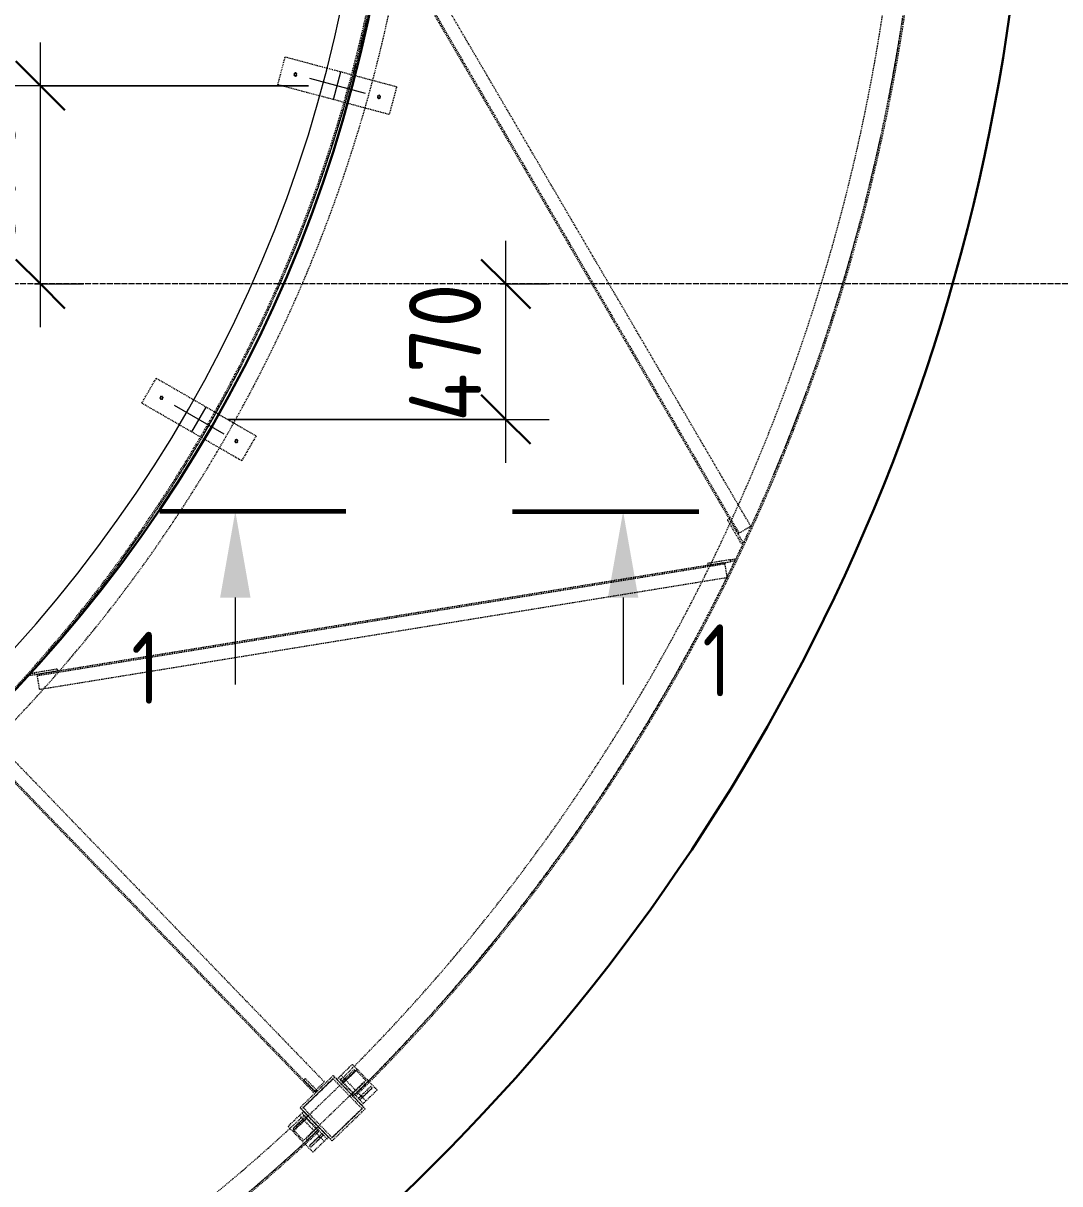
# Model space of a CAD drawing. Header units: millimetres. Extents: x 44859 to 70796, y 2088 to 13060.
# Drawn here: x 62756 to 66352, y 6389 to 10414 of the extents above; entities that cross this region are included whole.
import ezdxf

# ---------------------------------------------------------------- set-up
doc = ezdxf.new("R2010")
doc.units = ezdxf.units.MM
doc.linetypes.add('01 Штриховая _4 мм_', pattern=[6, 3.5, -2.5])
doc.linetypes.add('02 Штрихпунктирная _20 мм_', pattern=[25, 20, -2.5, 0, -2.5])
for name, color, linetype, lineweight in [('AA_Dim', 7, 'Continuous', 9), ('AA_Dim-100', 7, 'Continuous', 9), ('AA_Linii', 7, 'Continuous', 9), ('AA_Vinoska', 7, 'Continuous', 9), ('AF_Balki', 7, 'Continuous', 20), ('KR_Colonna_KG', 7, 'Continuous', 18), ('KR_Detal', 7, 'Continuous', 18), ('Оси', 7, 'Continuous', 9)]:
    doc.layers.add(name, color=color, linetype=linetype, lineweight=lineweight)
doc.styles.add('ISOCPEUR_4', font='isocpeur.TTF', dxfattribs={"width": 0.9, "height": 250})
doc.styles.add('ISOCPEUR_6', font='isocpeur.TTF', dxfattribs={"width": 0.8, "height": 2.5})
doc.dimstyles.new('05_Округл_5мм__прозр_', dxfattribs={"dimscale": 304.8, "dimtxt": 250.688742, "dimasz": 0.557743, "dimexe": 0.492126, "dimexo": 0.328084, "dimgap": 0.032808, "dimtad": 1, "dimdec": 0, "dimrnd": 5, "dimdsep": 46, "dimtxsty": 'ISOCPEUR_4', "dimblk1": 'OBLIQUE', "dimblk2": 'OBLIQUE', "dimsah": 1, "dimcen": 0.09, "dimdle": 0.492126, "dimazin": 0, "dimtfac": 1, "dimtdec": 4, "dimtix": 1, "dimtmove": 0, "dimatfit": 3, "dimfxl": 1, "dimtvp": 1, "dimtolj": 1, "dimtzin": 0, "dimlwd": 18, "dimlwe": 18, "dimarcsym": 2})

# ---------------------------------------------------------------- blocks, each defined once
blk = doc.blocks.new('252_Уголок равнополочный _НесКаркас_Балка_ - L 75x8-4030807-Схема расположения плиты покрытия входной группы')
at = {"layer": 'AF_Balki', "linetype": '01 Штриховая _4 мм_', "lineweight": 18}
for p, q in [((45241.1, 6588.2), (45295.1, 6640.3)), ((45280.3, 6626), (45366.4, 6536.8)), ((45375.4, 6545.5), (45289.3, 6634.7)), ((45381.2, 6551.1), (45295.1, 6640.3)), ((45327.2, 6499), (45241.1, 6588.2)), ((45381.2, 6551.1), (45327.2, 6499))]:
    blk.add_line(p, q, dxfattribs=at)
blk = doc.blocks.new('354_Прокат Лист _НесКаркас_РабПлоск_ - 354_Прокат Лист _НесКаркас_РабПлоск_-3860558-Схема расположения плиты покрытия входной группы')
at = {"layer": 'AF_Balki', "linetype": '01 Штриховая _4 мм_', "lineweight": 18}
for p, q in [((40863.1, 6541.3), (40863.1, 6548.3)), ((40863.1, 6548.3), (40878.1, 6548.3)), ((40923.1, 6548.3), (40863.1, 6548.3)), ((40878.1, 6541.3), (40863.1, 6541.3)), ((40863.1, 6541.3), (40923.1, 6541.3)), ((40878.1, 6548.3), (40923.1, 6548.3)), ((40878.1, 6548.3), (40878.1, 6541.3)), ((40878.1, 6541.3), (40923.1, 6541.3)), ((40923.1, 6541.3), (40923.1, 6548.3))]:
    blk.add_line(p, q, dxfattribs=at)
blk = doc.blocks.new('354_Прокат Лист _НесКаркас_РабПлоск_ - 354_Прокат Лист _НесКаркас_РабПлоск_-3860851-Схема расположения плиты покрытия входной группы')
at = {"layer": 'AF_Balki', "linetype": '01 Штриховая _4 мм_', "lineweight": 18}
for p, q in [((40855.1, 6582.4), (40855.1, 6589.4)), ((40855.1, 6589.4), (40915.1, 6589.4)), ((40855.1, 6582.4), (40915.1, 6582.4)), ((40915.1, 6589.4), (40915.1, 6582.4))]:
    blk.add_line(p, q, dxfattribs=at)
blk = doc.blocks.new('354_Прокат Лист _НесКаркас_РабПлоск_ - 354_Прокат Лист _НесКаркас_РабПлоск_-3861185-Схема расположения плиты покрытия входной группы')
at = {"layer": 'AF_Balki', "linetype": '01 Штриховая _4 мм_', "lineweight": 18}
for p, q in [((-30, -72.5), (-30, 72.5)), ((-30, 72.5), (130, 72.5)), ((130, 72.5), (130, -72.5)), ((130, -72.5), (-30, -72.5))]:
    blk.add_line(p, q, dxfattribs=at)
blk = doc.blocks.new('354_Прокат Лист _НесКаркас_РабПлоск_ - 354_Прокат Лист _НесКаркас_РабПлоск_-3861513-Схема расположения плиты покрытия входной группы')
at = {"layer": 'AF_Balki', "linetype": '01 Штриховая _4 мм_', "lineweight": 18}
for p, q in [((-100, -25), (-100, 25)), ((-100, 25), (200, 25)), ((200, 25), (200, -25)), ((200, -25), (-100, -25))]:
    blk.add_line(p, q, dxfattribs=at)
blk = doc.blocks.new('252_Уголок равнополочный _НесКаркас_Балка_ - L 75x8-4030808-Схема расположения плиты покрытия входной группы')
at = {"layer": 'AF_Balki', "linetype": '01 Штриховая _4 мм_', "lineweight": 18}
for p, q in [((45410.1, 6751.4), (45464.1, 6803.5)), ((45464.1, 6803.5), (45550.2, 6714.3)), ((45424.9, 6765.6), (45511, 6676.4)), ((45410.1, 6751.4), (45496.3, 6662.2)), ((45415.9, 6757), (45502, 6667.8)), ((45550.2, 6714.3), (45496.3, 6662.2))]:
    blk.add_line(p, q, dxfattribs=at)
blk = doc.blocks.new('354_Прокат Лист _НесКаркас_РабПлоск_ - 354_Прокат Лист _НесКаркас_РабПлоск_-3861661-Схема расположения плиты покрытия входной группы')
at = {"layer": 'AF_Balki', "linetype": '01 Штриховая _4 мм_', "lineweight": 18}
for p, q in [((40687.1, 6548.3), (40627.1, 6548.3)), ((40627.1, 6548.3), (40627.1, 6541.3)), ((40627.1, 6548.3), (40672.1, 6548.3)), ((40627.1, 6541.3), (40672.1, 6541.3)), ((40627.1, 6541.3), (40687.1, 6541.3)), ((40672.1, 6548.3), (40687.1, 6548.3)), ((40672.1, 6541.3), (40672.1, 6548.3)), ((40687.1, 6541.3), (40672.1, 6541.3)), ((40687.1, 6548.3), (40687.1, 6541.3))]:
    blk.add_line(p, q, dxfattribs=at)
blk = doc.blocks.new('354_Прокат Лист _НесКаркас_РабПлоск_ - 354_Прокат Лист _НесКаркас_РабПлоск_-3863172-Схема расположения плиты покрытия входной группы')
at = {"layer": 'AF_Balki', "linetype": '01 Штриховая _4 мм_', "lineweight": 18}
for p, q in [((40635.1, 6582.4), (40635.1, 6589.4)), ((40635.1, 6589.4), (40695.1, 6589.4)), ((40635.1, 6582.4), (40695.1, 6582.4)), ((40695.1, 6589.4), (40695.1, 6582.4))]:
    blk.add_line(p, q, dxfattribs=at)
blk = doc.blocks.new('354_Прокат Лист _НесКаркас_РабПлоск_ - 354_Прокат Лист _НесКаркас_РабПлоск_-3863452-Схема расположения плиты покрытия входной группы')
at = {"layer": 'AF_Balki', "linetype": '01 Штриховая _4 мм_', "lineweight": 18}
for p, q in [((40771.6, 6505.8), (40778.6, 6505.8)), ((40771.6, 6445.8), (40771.6, 6505.8)), ((40778.6, 6445.8), (40778.6, 6505.8)), ((40778.6, 6445.8), (40771.6, 6445.8))]:
    blk.add_line(p, q, dxfattribs=at)
blk = doc.blocks.new('252_Швеллер полки параллельные _НесКаркас_Балка_ - 12П-4066183-Схема расположения плиты покрытия входной группы')
at = {"layer": 'AF_Balki', "linetype": '01 Штриховая _4 мм_', "lineweight": 18}
for p, q in [((-809.9, 15.4), (-809.9, -36.6)), ((-809.9, 15.4), (814.5, 15.4)), ((814.5, 10.6), (-809.9, 10.6)), ((814.5, -36.6), (814.5, 15.4)), ((-809.9, -36.6), (814.5, -36.6))]:
    blk.add_line(p, q, dxfattribs=at)
blk = doc.blocks.new('252_Швеллер полки параллельные _НесКаркас_Балка_ - 12П-4037930-Схема расположения плиты покрытия входной группы')
at = {"layer": 'AF_Balki', "linetype": '01 Штриховая _4 мм_', "lineweight": 18}
for p, q in [((-1179.8, -36.6), (-1179.8, 15.4)), ((1235.9, 15.4), (-1179.8, 15.4)), ((1235.9, 10.6), (-1179.8, 10.6)), ((1235.9, 15.4), (1235.9, -36.6)), ((-1179.8, -36.6), (1235.9, -36.6))]:
    blk.add_line(p, q, dxfattribs=at)
blk = doc.blocks.new('252_Швеллер полки параллельные _НесКаркас_Балка_ - 12П-4037931-Схема расположения плиты покрытия входной группы')
at = {"layer": 'AF_Balki', "linetype": '01 Штриховая _4 мм_', "lineweight": 18}
for p, q in [((-1226.4, -36.6), (-1226.4, 15.4)), ((1203.1, 15.4), (-1226.4, 15.4)), ((1203.1, 10.6), (-1226.4, 10.6)), ((1203.1, 15.4), (1203.1, -36.6)), ((-1226.4, -36.6), (1203.1, -36.6))]:
    blk.add_line(p, q, dxfattribs=at)
blk = doc.blocks.new('354_Прокат Лист _НесКаркас_РабПлоск_ - 354_Прокат Лист _НесКаркас_РабПлоск_-3872593-Схема расположения плиты покрытия входной группы')
at = {"layer": 'AF_Balki', "linetype": '01 Штриховая _4 мм_', "lineweight": 18}
for p, q in [((46765.1, 8691.6), (46771.2, 8695.1)), ((46771.2, 8695.1), (46811.6, 8626.1)), ((46765.1, 8691.6), (46805.5, 8622.5)), ((46805.5, 8622.5), (46811.6, 8626.1)), ((46813.1, 8609.6), (46805.5, 8622.5)), ((46811.6, 8626.1), (46819.1, 8613.1)), ((46819.1, 8613.1), (46813.1, 8609.6))]:
    blk.add_line(p, q, dxfattribs=at)
blk = doc.blocks.new('354_Прокат Лист _НесКаркас_РабПлоск_ - 354_Прокат Лист _НесКаркас_РабПлоск_-V1-Схема расположения плиты покрытия входной группы')
at = {"layer": 'AF_Balki', "linetype": '01 Штриховая _4 мм_', "lineweight": 18}
for p, q in [((45570.5, 10733.4), (45576.6, 10736.9)), ((45578.1, 10720.4), (45570.5, 10733.4)), ((45576.6, 10736.9), (45584.1, 10724)), ((45584.1, 10724), (45578.1, 10720.4)), ((45578.1, 10720.4), (45618.5, 10651.4)), ((45624.5, 10654.9), (45584.1, 10724)), ((45624.5, 10654.9), (45618.5, 10651.4))]:
    blk.add_line(p, q, dxfattribs=at)
blk = doc.blocks.new('252_Швеллер полки параллельные _НесКаркас_Балка_ - 20П-4066187-Схема расположения плиты покрытия входной группы')
at = {"layer": 'AF_Balki', "linetype": '01 Штриховая _4 мм_', "lineweight": 18}
blk.add_line((-24.2, -20.7), (-23.9, 55.3), dxfattribs=at)
for radius, start, end in [(6603.8, 269.79264, 309.28044), (6674.6, 269.79264, 309.28044), (6679.8, 269.79264, 309.28044), (6674.6, 305.80092, 306.6119), (6674.6, 303.97235, 305.70864), (6674.6, 302.96194, 303.94718), (6674.6, 301.30415, 302.90657), (6674.6, 300.23422, 301.27339), (6674.6, 298.62231, 300.19467), (6674.6, 297.54359, 298.58276), (6674.6, 295.91041, 297.51282), (6674.6, 294.8698, 295.85504), (6674.6, 293.10834, 294.84463), (6674.6, 292.20507, 293.01605), (6674.6, 289.67496, 292.18377), (6674.6, 286.88931, 289.39812), (6674.6, 284.22845, 285.96474), (6674.6, 286.05702, 286.86801), (6674.6, 283.21804, 284.20328), (6674.6, 281.56025, 283.16267), (6674.6, 278.87841, 280.45077), (6674.6, 280.49032, 281.52949), (6674.6, 276.16651, 277.76893), (6674.6, 277.79969, 278.83886), (6674.6, 273.36444, 275.10073), (6674.6, 275.1259, 276.11114), (6674.6, 269.93106, 272.43987), (6674.6, 272.46117, 273.27216)]:
    blk.add_arc((0, 6659.1), radius, start, end, dxfattribs=at)
blk = doc.blocks.new('252_Швеллер полки параллельные _НесКаркас_Балка_ - 20П-4066188-Схема расположения плиты покрытия входной группы')
at = {"layer": 'AF_Balki', "linetype": '01 Штриховая _4 мм_', "lineweight": 18}
for p, q in [((4462.6, 1791.3), (4513.9, 1735.2)), ((11.6, -20.7), (11.4, 55.3))]:
    blk.add_line(p, q, dxfattribs=at)
for radius, start, end in [(6603.8, 270.09934, 312.51267), (6674.6, 270.09934, 312.51267), (6679.8, 270.09934, 312.51267), (6674.6, 309.85, 312.36596), (6674.6, 309.01331, 309.82903), (6674.6, 307.17464, 308.9155), (6674.6, 306.15513, 307.15019), (6674.6, 304.49367, 306.09645), (6674.6, 303.4095, 304.46433), (6674.6, 301.80285, 303.36758), (6674.6, 300.70138, 301.76617), (6674.6, 299.0923, 300.66878), (6674.6, 298.01031, 299.0434), (6674.6, 296.33244, 297.98363), (6674.6, 295.32839, 296.25908), (6674.6, 293.37526, 295.30582), (6674.6, 292.65198, 293.22855), (6674.6, 289.9796, 292.63241), (6674.6, 289.38346, 289.96004), (6674.6, 287.30619, 289.23675), (6674.6, 286.35293, 287.28362), (6674.6, 284.62839, 286.27958), (6674.6, 281.94324, 283.51971), (6674.6, 283.56862, 284.60171), (6674.6, 280.84585, 281.91063), (6674.6, 279.24443, 280.80917), (6674.6, 276.51557, 278.11834), (6674.6, 278.14769, 279.20251), (6674.6, 273.69651, 275.43737), (6674.6, 275.46183, 276.45688), (6674.6, 270.24605, 272.76202), (6674.6, 272.78298, 273.5987)]:
    blk.add_arc((0, 6659.1), radius, start, end, dxfattribs=at)
blk = doc.blocks.new('252_Швеллер полки параллельные _НесКаркас_Балка_ - 20П-4066186-Схема расположения плиты покрытия входной группы')
at = {"layer": 'AF_Balki', "linetype": '01 Штриховая _4 мм_', "lineweight": 18}
for p, q in [((3130.6, 1102.7), (3177.5, 1043)), ((92.2, -54.5), (90.9, 21.5))]:
    blk.add_line(p, q, dxfattribs=at)
for radius, start, end in [(5069.8, 271.0271, 308.134), (5075, 271.0271, 308.134), (5075, 305.0065, 308.0103), (5145.8, 271.0271, 308.134), (5075, 304.0235, 304.9817), (5075, 301.8567, 303.9411), (5075, 300.6856, 301.8258), (5075, 298.6831, 300.6361), (5075, 297.4757, 298.6419), (5075, 295.4499, 297.4404), (5075, 294.3085, 295.388), (5075, 291.9777, 294.281), (5075, 291.1606, 291.8541), (5075, 288.023, 291.1381), (5075, 284.8801, 287.1833), (5075, 287.307, 288.0005), (5075, 283.7731, 284.8526), (5075, 281.7207, 283.7112), (5075, 278.525, 280.4779), (5075, 280.5192, 281.6854), (5075, 275.22, 277.3043), (5075, 277.3353, 278.4755), (5075, 271.1507, 274.1546), (5075, 274.1793, 275.1376)]:
    blk.add_arc((0, 5090.5), radius, start, end, dxfattribs=at)
blk = doc.blocks.new('354_Прокат Лист _НесКаркас_РабПлоск_ - 354_Прокат Лист _НесКаркас_РабПлоск_-4124492-Схема расположения плиты покрытия входной группы')
at = {"layer": 'AF_Balki', "linetype": '01 Штриховая _4 мм_', "lineweight": 18}
for p, q in [((0, -200), (0, 200)), ((0, 200), (100, 200)), ((100, 200), (100, -200)), ((100, -200), (0, -200))]:
    blk.add_line(p, q, dxfattribs=at)
blk = doc.blocks.new('354_Анкер клиновой _СоедНесК_РабПлоск_ - M8x75_20-V4-Схема расположения плиты покрытия входной группы')
at = {"layer": 'KR_Detal', "linetype": '01 Штриховая _4 мм_'}
for radius, start, end in [(5.4, 360, 180), (5.4, 164.424, 167.8671), (5.4, 147.3595, 152.6489), (4.2, 0, 180), (4, 360, 180), (5.4, 132.09, 135.5894), (4, 148.8275, 151.1765), (5.4, 105, 107.8938), (5.4, 87.3578, 92.6472), (4, 88.8315, 91.1805), (5.4, 72.094, 75), (4, 28.8355, 31.1845), (5.4, 44.4171, 47.8979), (5.4, 27.3561, 32.6455), (5.4, 12.0981, 15.5851), (5.4, 180, 360), (5.4, 192.1329, 195.576), (5.4, 207.3511, 212.6405), (4.2, 180, 0), (4, 180, 360), (5.4, 224.4106, 227.91), (4, 208.8235, 211.1725), (5.4, 252.1062, 255), (5.4, 267.3528, 272.6422), (4, 268.8195, 271.1685), (5.4, 285, 287.906), (4, 328.8155, 331.1645), (5.4, 312.1021, 315.5829), (5.4, 327.3545, 332.6439), (5.4, 344.4149, 347.9019)]:
    blk.add_arc((0, 0), radius, start, end, dxfattribs=at)
blk = doc.blocks.new('354_Анкер клиновой _СоедНесК_РабПлоск_ - M8x75_20-V5-Схема расположения плиты покрытия входной группы')
at = {"layer": 'KR_Detal', "linetype": '01 Штриховая _4 мм_'}
for radius, start, end in [(5.4, 360, 180), (5.4, 165, 167.8671), (5.4, 147.3595, 152.6489), (4.2, 0, 180), (4, 360, 180), (5.4, 132.09, 135.5894), (4, 148.8275, 151.1765), (5.4, 104.4193, 107.8938), (5.4, 87.3578, 92.6472), (4, 88.8315, 91.1805), (5.4, 72.094, 75), (4, 28.8355, 31.1845), (5.4, 44.4171, 47.8979), (5.4, 27.3561, 32.6455), (5.4, 12.0981, 15.5851), (5.4, 180, 360), (5.4, 192.1329, 195.576), (5.4, 207.3511, 212.6405), (4.2, 180, 0), (4, 180, 360), (5.4, 224.4106, 227.91), (4, 208.8235, 211.1725), (5.4, 252.1062, 255), (5.4, 267.3528, 272.6422), (4, 268.8195, 271.1685), (5.4, 284.4128, 287.906), (4, 328.8155, 331.1645), (5.4, 312.1021, 315.5829), (5.4, 327.3545, 332.6439), (5.4, 345, 347.9019)]:
    blk.add_arc((0, 0), radius, start, end, dxfattribs=at)
blk = doc.blocks.new('030_Разрез _ТиповАннот_ - Разрез-4123627-Схема расположения плиты покрытия входной группы')
at = {"layer": 'AA_Vinoska'}
for points in [[(-15.563, -2.995), (-16.617, -2.995), (-16.09, -0.007)], [(-3.165, -2.995), (-2.638, -0.007), (-2.111, -2.995)]]:
    blk.add_hatch(color=256, dxfattribs=at).paths.add_polyline_path(points)
at = {"layer": 'AA_Vinoska', "lineweight": 60}
for p, q in [((-12.256, -0.007), (-18.712, -0.007)), ((-6.472, -0.007), (-0.016, -0.007))]:
    blk.add_line(p, q, dxfattribs=at)
at = {"layer": 'AA_Vinoska'}
for p, q in [((-16.09, -2.995), (-16.09, -6.007)), ((-2.638, -2.995), (-2.638, -6.007))]:
    blk.add_line(p, q, dxfattribs=at)
at = {"layer": 'AA_Vinoska', "char_height": 2.5, "width": 1.21856, "attachment_point": 1, "style": 'ISOCPEUR_6'}
for insert in [(0.112, -3.925), (-19.699, -4.182)]:
    blk.add_mtext('\\fISOCPEUR|b0|i0|c204|p34|;\\W.8;1', dxfattribs=dict(at, insert=insert))
blk = doc.blocks.new('DIMBLOCK36-Схема расположения плиты покрытия входной группы')
at = {"layer": 'AA_Dim-100', "lineweight": 18}
for p, q in [((62815.6, 9360), (62815.6, 10347.7)), ((63745.3, 10197.7), (62665.6, 10197.7)), ((62815.6, 10197.7), (63745.3, 10197.7)), ((62795.4, 9510), (62965.6, 9510)), ((62815.6, 9510), (62795.4, 9510))]:
    blk.add_line(p, q, dxfattribs=at)
at = {"layer": 'AA_Dim-100', "lineweight": 30}
for p, q in [((62815.6, 10197.7), (62730.6, 10282.7)), ((62815.6, 10197.7), (62900.6, 10112.7)), ((62815.6, 9510), (62730.6, 9595)), ((62815.6, 9510), (62900.6, 9425))]:
    blk.add_line(p, q, dxfattribs=at)
at = {"layer": 'AA_Dim-100', "color": 0, "lineweight": 18, "insert": (62479.9, 9619.7), "char_height": 250, "width": 561.921, "attachment_point": 1, "rotation": 90, "line_spacing_factor": 1.135194, "style": 'ISOCPEUR_4'}
blk.add_mtext('690', dxfattribs=at)
blk = doc.blocks.new('_Oblique')
at = {"color": 0, "linetype": 'ByBlock', "lineweight": -2}
blk.add_line((-0.5, -0.5), (0.5, 0.5), dxfattribs=at)
blk = doc.blocks.new('DIMBLOCK37-Схема расположения плиты покрытия входной группы')
at = {"layer": 'AA_Dim-100', "lineweight": 18}
for p, q in [((64430.2, 8890), (64430.2, 9660)), ((64410, 9510), (64580.2, 9510)), ((64430.2, 9510), (64410, 9510)), ((63465.7, 9040), (64580.2, 9040)), ((64430.2, 9040), (63465.7, 9040))]:
    blk.add_line(p, q, dxfattribs=at)
at = {"layer": 'AA_Dim-100', "lineweight": 30}
for p, q in [((64430.2, 9510), (64345.2, 9595)), ((64430.2, 9510), (64515.2, 9425)), ((64430.2, 9040), (64345.2, 9125)), ((64430.2, 9040), (64515.2, 8955))]:
    blk.add_line(p, q, dxfattribs=at)
at = {"layer": 'AA_Dim-100', "color": 0, "lineweight": 18, "insert": (64094.5, 9031.4), "char_height": 250, "width": 584.625, "attachment_point": 1, "rotation": 90, "line_spacing_factor": 1.135194, "style": 'ISOCPEUR_4'}
blk.add_mtext('470', dxfattribs=at)

msp = doc.modelspace()

# ---------------------------------------------------------------- linework, layer by layer
at = {"layer": 'AA_Linii', "lineweight": 18}
for p, q in [((63832.3168, 10149.3677), (63858.1987, 10245.9603)), ((63748.6651, 10223.5459), (63941.8503, 10171.7821)), ((63279.1318, 9089.9946), (63452.3369, 8989.9946)), ((63340.7344, 8996.6933), (63390.7344, 9083.2958))]:
    msp.add_line(p, q, dxfattribs=at)
msp.add_arc((59208.8034, 11440), 4750.0071, 180, 0, dxfattribs=at)
at = {"layer": 'AA_Linii', "lineweight": 30}
for radius, start, end in [(7039.2095, 269.93241115, 358.53472686), (4850.0071, 269.9019028, 357.8730734)]:
    msp.add_arc((59208.8034, 11440), radius, start, end, dxfattribs=at)
at = {"layer": 'KR_Colonna_KG', "linetype": '01 Штриховая _4 мм_'}
for p, q in [((63831.3836, 6764.3504), (63716.2893, 6653.205)), ((63942.529, 6649.256), (63831.3836, 6764.3504)), ((63727.6012, 6653.0076), (63831.1862, 6753.0384)), ((63831.1862, 6753.0384), (63931.217, 6649.4535)), ((63716.2893, 6653.205), (63827.4346, 6538.1107)), ((63827.6321, 6549.4227), (63727.6012, 6653.0076)), ((63827.4346, 6538.1107), (63942.529, 6649.256)), ((63931.217, 6649.4535), (63827.6321, 6549.4227))]:
    msp.add_line(p, q, dxfattribs=at)
at = {"layer": 'Оси', "linetype": '02 Штрихпунктирная _20 мм_'}
msp.add_line((67458.9685, 9510), (49139.1194, 9510), dxfattribs=at)

# ---------------------------------------------------------------- block references
at = {"layer": 'AA_Vinoska', "xscale": 100, "yscale": 100, "zscale": 100}
msp.add_blockref('030_Разрез _ТиповАннот_ - Разрез-4123627-Схема расположения плиты покрытия входной группы', (65100.8267, 8721.9654), dxfattribs=at)
at = {"layer": 'AF_Balki', "linetype": '01 Штриховая _4 мм_', "lineweight": 18}
for name, p, rotation in [('252_Швеллер полки параллельные _НесКаркас_Балка_ - 20П-4066186-Схема расположения плиты покрытия входной группы', (62589.8976, 7936.0902), 44.9068557409252), ('252_Швеллер полки параллельные _НесКаркас_Балка_ - 20П-4066187-Схема расположения плиты покрытия входной группы', (63912.3021, 6726.0669), 44.93650529654894), ('252_Швеллер полки параллельные _НесКаркас_Балка_ - 12П-4037931-Схема расположения плиты покрытия входной группы', (64629.2113, 9709.577), 120.3312821248257), ('354_Прокат Лист _НесКаркас_РабПлоск_ - 354_Прокат Лист _НесКаркас_РабПлоск_-4124492-Схема расположения плиты покрытия входной группы', (63832.3168, 10149.3677), 75.00000000000152), ('354_Прокат Лист _НесКаркас_РабПлоск_ - 354_Прокат Лист _НесКаркас_РабПлоск_-4124492-Схема расположения плиты покрытия входной группы', (63340.7342, 8996.6921), 60.00000000000128), ('354_Прокат Лист _НесКаркас_РабПлоск_ - 354_Прокат Лист _НесКаркас_РабПлоск_-V1-Схема расположения плиты покрытия входной группы', (71610.7295, 54936.0357), 248.9059344831192), ('252_Швеллер полки параллельные _НесКаркас_Балка_ - 12П-4037930-Схема расположения плиты покрытия входной группы', (63971.4045, 8329.8154), 9.237216607944815), ('354_Прокат Лист _НесКаркас_РабПлоск_ - 354_Прокат Лист _НесКаркас_РабПлоск_-3872593-Схема расположения плиты покрытия входной группы', (71595.7466, 54933.599), 248.9059344831192), ('354_Прокат Лист _НесКаркас_РабПлоск_ - 354_Прокат Лист _НесКаркас_РабПлоск_-3861513-Схема расположения плиты покрытия входной группы', (63855.0908, 6696.6142), 223.9999999999941), ('354_Прокат Лист _НесКаркас_РабПлоск_ - 354_Прокат Лист _НесКаркас_РабПлоск_-3861661-Схема расположения плиты покрытия входной группы', (88585.6593, 39713.3896), 223.9999999999941), ('354_Прокат Лист _НесКаркас_РабПлоск_ - 354_Прокат Лист _НесКаркас_РабПлоск_-3861185-Схема расположения плиты покрытия входной группы', (63865.0288, 6686.3231), 223.9999999999941), ('354_Прокат Лист _НесКаркас_РабПлоск_ - 354_Прокат Лист _НесКаркас_РабПлоск_-3863452-Схема расположения плиты покрытия входной группы', (88585.6593, 39713.3896), 223.9999999999989), ('354_Прокат Лист _НесКаркас_РабПлоск_ - 354_Прокат Лист _НесКаркас_РабПлоск_-3863172-Схема расположения плиты покрытия входной группы', (88596.4526, 39702.9665), 223.9999999999989), ('354_Прокат Лист _НесКаркас_РабПлоск_ - 354_Прокат Лист _НесКаркас_РабПлоск_-3861661-Схема расположения плиты покрытия входной группы', (88642.6213, 39654.4038), 223.9999999999989), ('252_Швеллер полки параллельные _НесКаркас_Балка_ - 20П-4066188-Схема расположения плиты покрытия входной группы', (59288.2605, 4781.3414), 0.6836558225798554), ('354_Прокат Лист _НесКаркас_РабПлоск_ - 354_Прокат Лист _НесКаркас_РабПлоск_-3860558-Схема расположения плиты покрытия входной группы', (88585.6593, 39713.3896), 223.9999999999941), ('354_Прокат Лист _НесКаркас_РабПлоск_ - 354_Прокат Лист _НесКаркас_РабПлоск_-3860851-Схема расположения плиты покрытия входной группы', (88596.0791, 39702.5995), 223.9999999999941), ('354_Прокат Лист _НесКаркас_РабПлоск_ - 354_Прокат Лист _НесКаркас_РабПлоск_-3860558-Схема расположения плиты покрытия входной группы', (88642.6213, 39654.4038), 223.9999999999989)]:
    msp.add_blockref(name, p, dxfattribs=dict(at, rotation=rotation))
for name in ['354_Прокат Лист _НесКаркас_РабПлоск_ - 354_Прокат Лист _НесКаркас_РабПлоск_-3872593-Схема расположения плиты покрытия входной группы', '252_Уголок равнополочный _НесКаркас_Балка_ - L 75x8-4030808-Схема расположения плиты покрытия входной группы', '252_Уголок равнополочный _НесКаркас_Балка_ - L 75x8-4030807-Схема расположения плиты покрытия входной группы']:
    msp.add_blockref(name, (18433.7418, 0), dxfattribs=at)
at = {"layer": 'AF_Balki', "linetype": '01 Штриховая _4 мм_', "lineweight": 18, "extrusion": (0, 0, -1), "rotation": 226.000000000006}
msp.add_blockref('252_Швеллер полки параллельные _НесКаркас_Балка_ - 12П-4066183-Схема расположения плиты покрытия входной группы', (-63208.4014, 7303.2089), dxfattribs=at)
at = {"layer": 'KR_Detal', "linetype": '01 Штриховая _4 мм_'}
for name, p, rotation in [('354_Анкер клиновой _СоедНесК_РабПлоск_ - M8x75_20-V5-Схема расположения плиты покрытия входной группы', (63700.3689, 10236.4869), 60.00000000000103), ('354_Анкер клиновой _СоедНесК_РабПлоск_ - M8x75_20-V5-Схема расположения плиты покрытия входной группы', (63990.1466, 10158.8412), 60.00000000000103), ('354_Анкер клиновой _СоедНесК_РабПлоск_ - M8x75_20-V4-Схема расположения плиты покрытия входной группы', (63235.8304, 9114.9934), 45.00000000000078), ('354_Анкер клиновой _СоедНесК_РабПлоск_ - M8x75_20-V4-Схема расположения плиты покрытия входной группы', (63495.638, 8964.9934), 45.00000000000078)]:
    msp.add_blockref(name, p, dxfattribs=dict(at, rotation=rotation))

# ---------------------------------------------------------------- dimensions: what is measured, and where the dimension line sits
at = {"layer": 'AA_Dim', "lineweight": 18}
for base, p1, p2, override, picture, middle in [((62815.6026, 10197.664), (62695.3945, 9510), (63845.2577, 10197.664), {"dimpost": '<>', "dimfxl": 1339.801227}, 'DIMBLOCK36-Схема расположения плиты покрытия входной группы', (62680.6026, 9853.832)), ((64430.1804, 9510), (63365.7344, 9039.9946), (64309.9722, 9510), {"dimpost": '<>', "dimfxl": 1054.746531}, 'DIMBLOCK37-Схема расположения плиты покрытия входной группы', (64295.1804, 9274.9973))]:
    dim = msp.add_linear_dim(base=base, p1=p1, p2=p2, angle=90, dimstyle='05_Округл_5мм__прозр_', override=override, dxfattribs=at)
    dim.commit()
    dim.dimension.update_dxf_attribs({"geometry": picture, "text_midpoint": middle})

doc.saveas('drawing.dxf')
